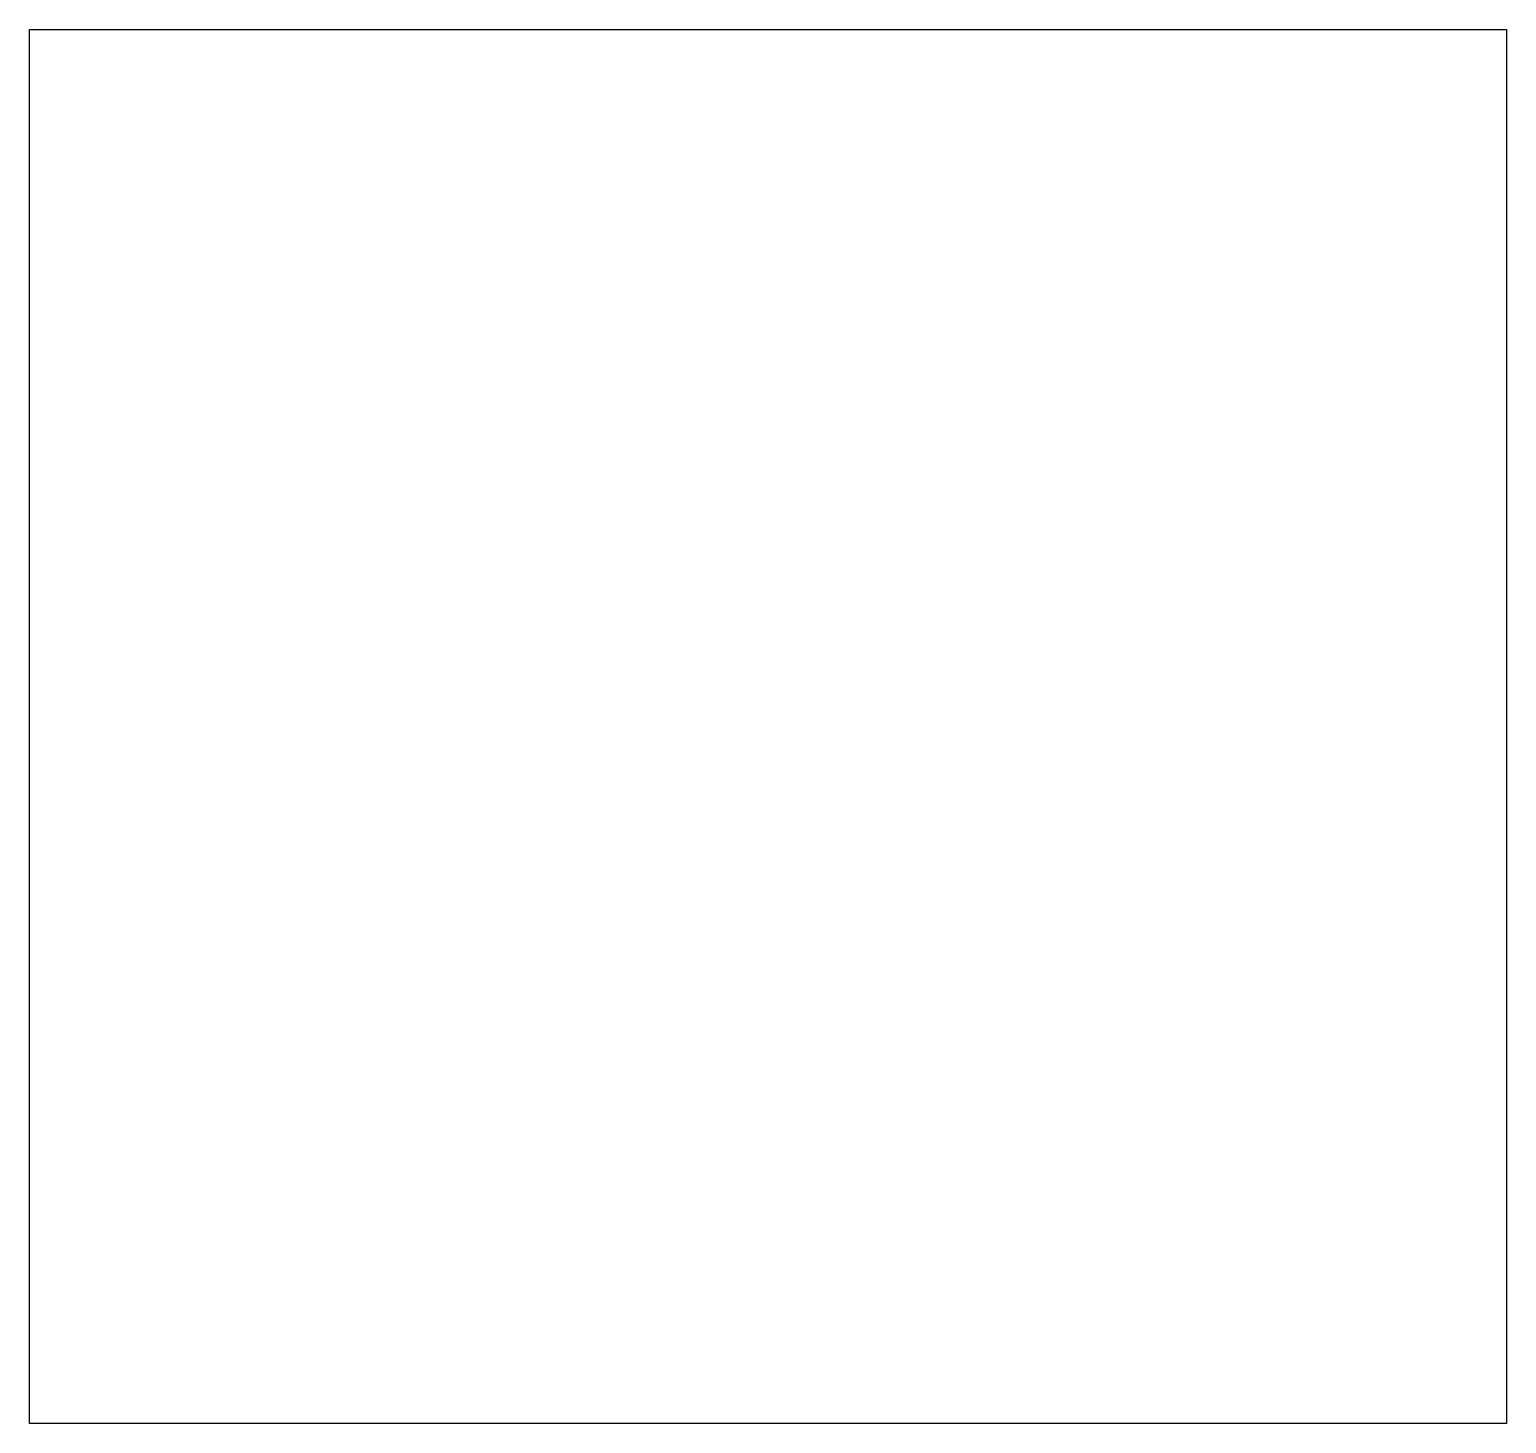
# Model space of a CAD drawing. Header units: millimetres. Extents: x 158 to 229.2, y 71.9 to 139.1.
import ezdxf

# ---------------------------------------------------------------- set-up
doc = ezdxf.new("R2010")
doc.units = ezdxf.units.MM
picture_1 = doc.add_image_def('image1.bmp', size_in_pixel=(269, 254))

msp = doc.modelspace()

# ---------------------------------------------------------------- pictures from other files: only their frames are drawn
image = msp.add_image(picture_1, insert=(157.992, 71.933), size_in_units=(71.164, 67.196))
image.dxf.flags = 7

doc.saveas('drawing.dxf')
